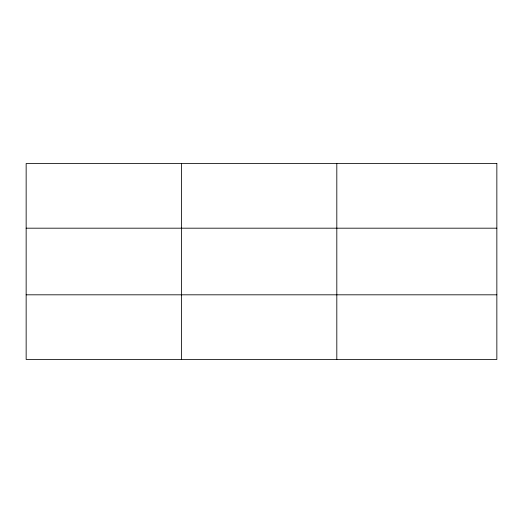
<?xml version="1.0" encoding="UTF-8"?>
<svg xmlns="http://www.w3.org/2000/svg" width="523" height="523" viewBox="0 0 523 523"><rect width="100%" height="100%" fill="white"/><g stroke="black" fill="none" stroke-linecap="round" stroke-linejoin="round"><path stroke-width="0.78" d="M181.481 359.478L181.481 163.522M336.812 359.478L336.812 163.522M26.15 228.185L496.85 228.185M26.15 294.815L496.85 294.815M496.85 163.522L496.85 359.478L26.15 359.478L26.15 163.522L496.85 163.522"/></g></svg>
